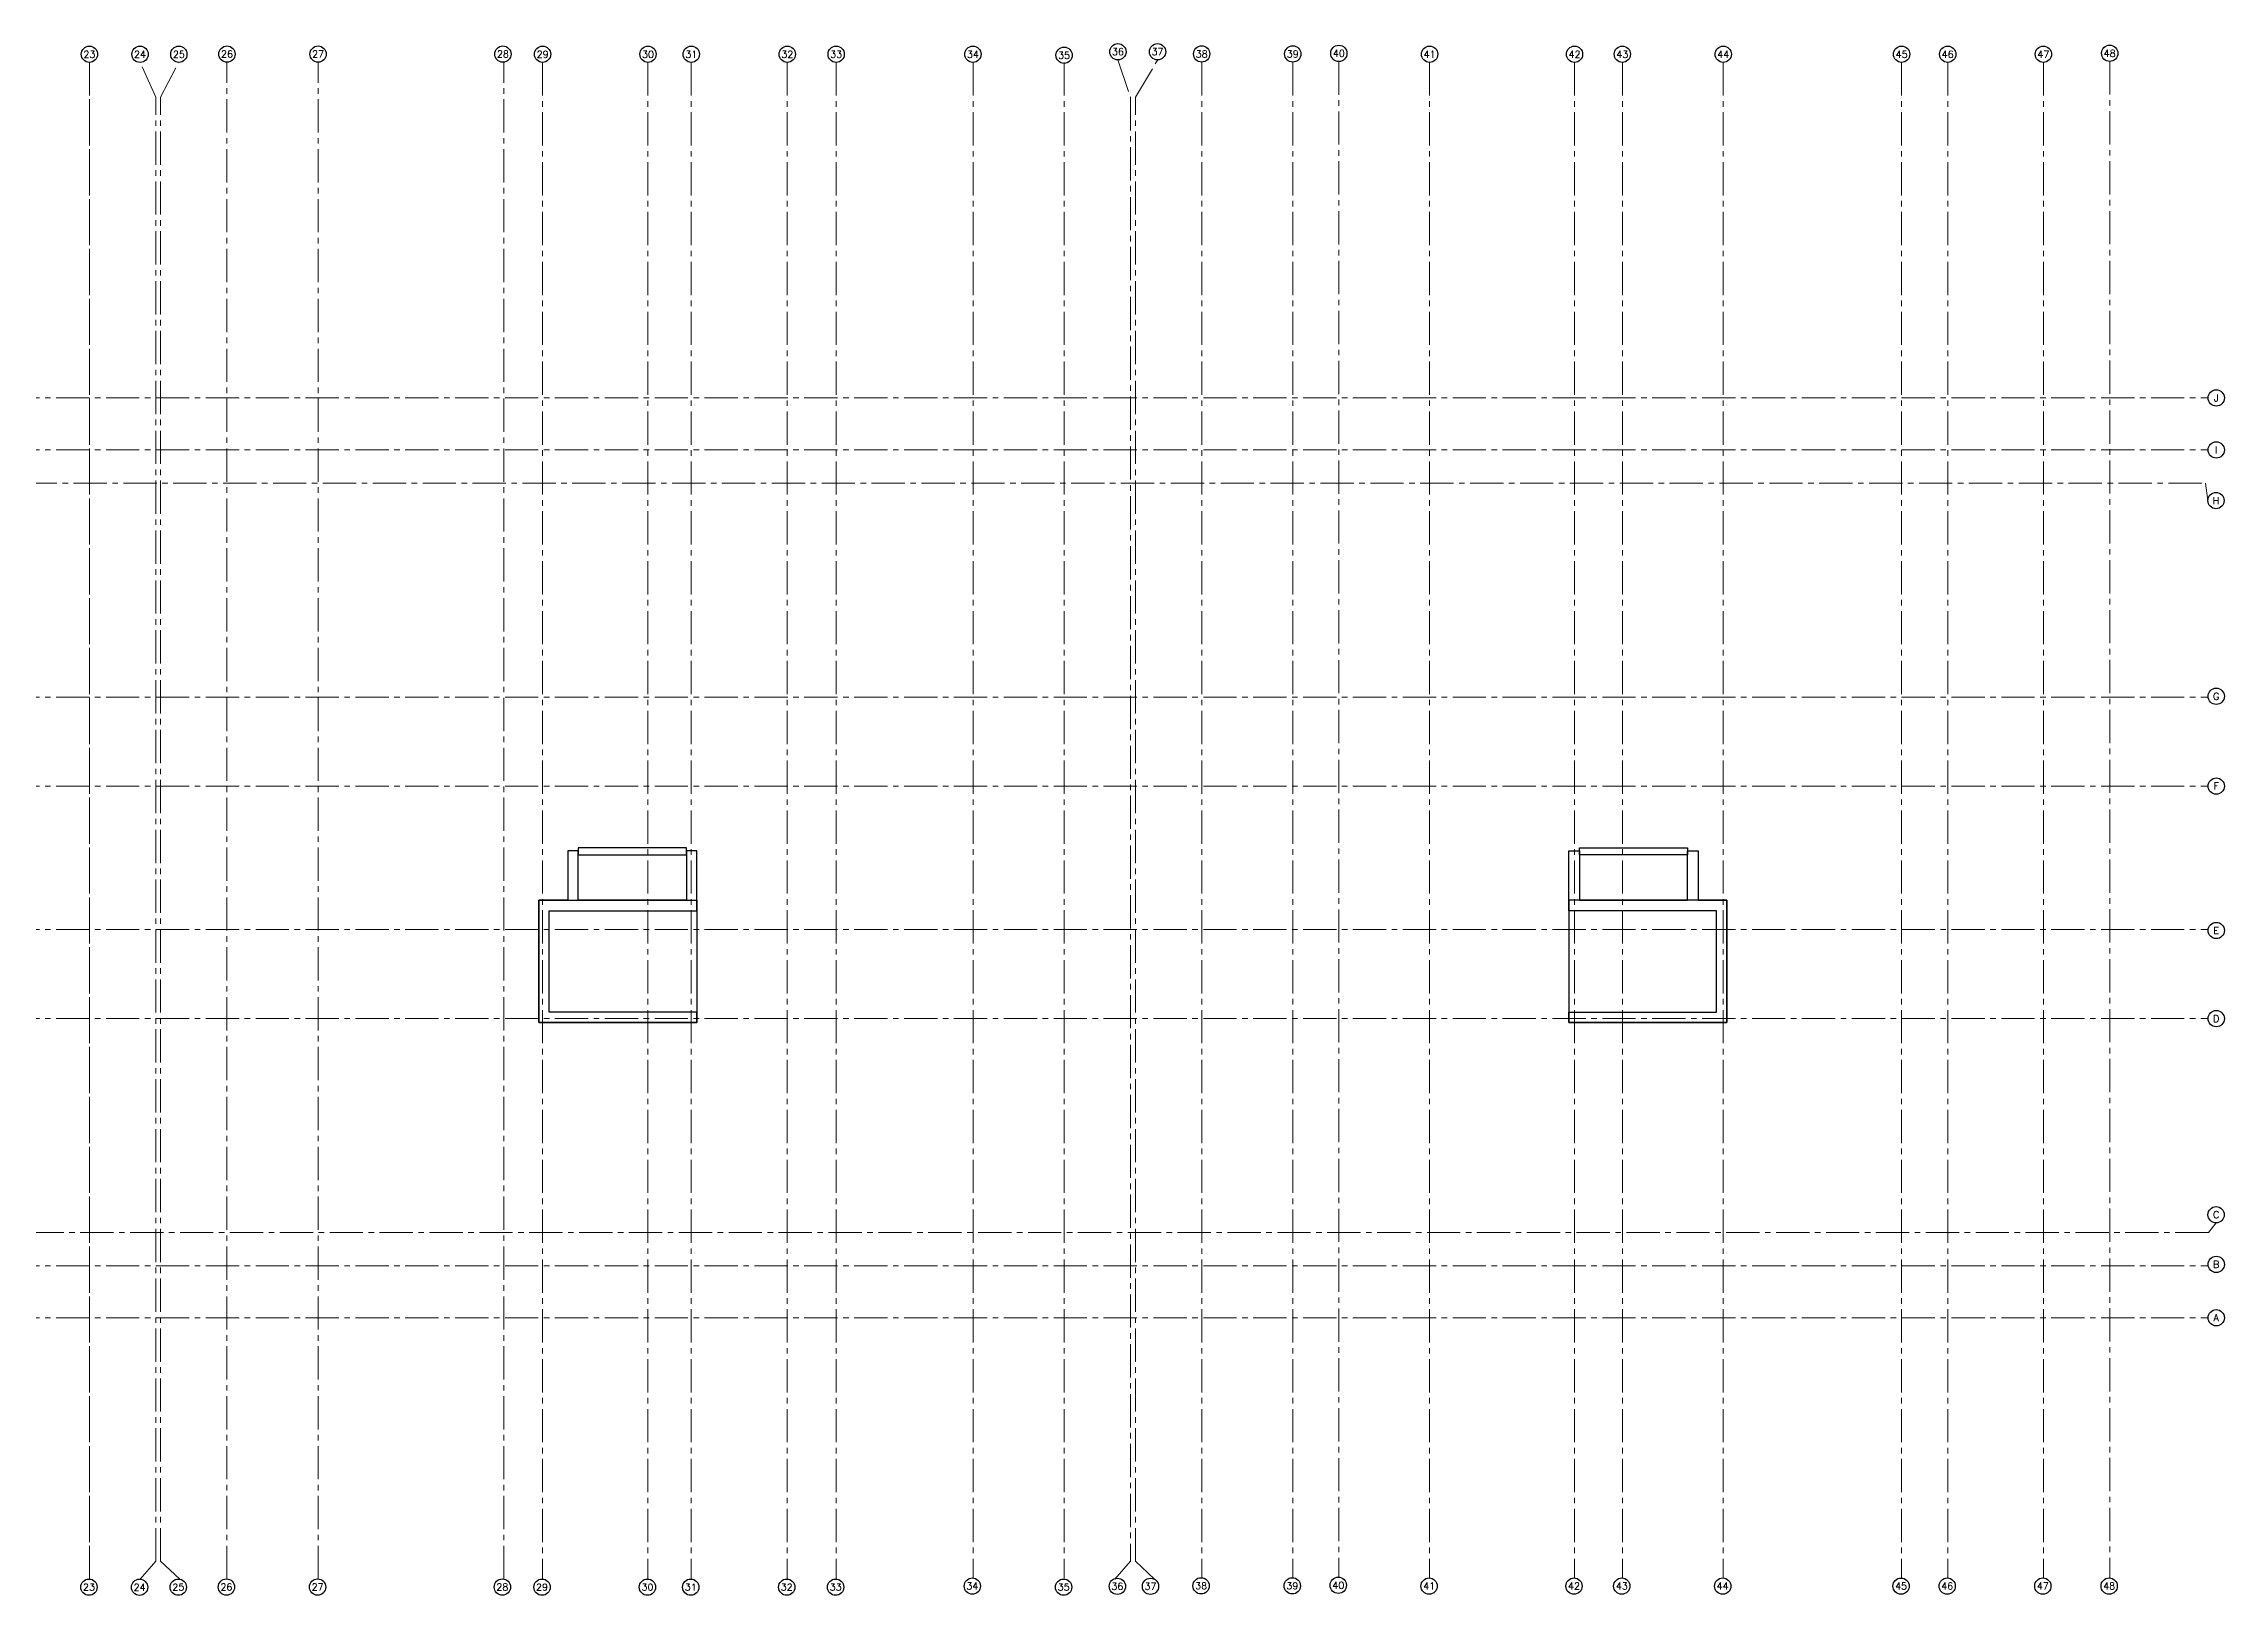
# Model space of a CAD drawing. Header units: metres. Extents: x -10 to 115, y -8 to 36.
# Drawn here: x 52.6 to 115.1, y -8 to 36.5 of the extents above; entities that cross this region are included whole.
import ezdxf
from ezdxf.enums import TextEntityAlignment as Align

# ---------------------------------------------------------------- set-up
doc = ezdxf.new("R2010")
doc.units = ezdxf.units.M
doc.linetypes.add('CENTER2', pattern=[28.575, 19.05, -3.175, 3.175, -3.175])
for name, color, linetype in [('GRID', 1, 'CENTER2'), ('S-GRID-CIRC', 3, 'Continuous'), ('S-GRID-CIRC-TEXT', 3, 'Continuous'), ('ShearWall', 241, 'Continuous'), ('Slab', 3, 'Continuous'), ('Wall', 1, 'Continuous')]:
    doc.layers.add(name, color=color, linetype=linetype)
doc.layers.add('S-GRID-DIMS', color=2, linetype='Continuous', lineweight=0)
doc.styles.add('S-ROMANS', font='romans.shx', dxfattribs={"width": 0.75})

# ---------------------------------------------------------------- blocks, each defined once
blk = doc.blocks.new('S-GRID-CIRC')
at = {"layer": 'S-GRID-CIRC'}
blk.add_circle((0, 0), 0.35, dxfattribs=at)
at = {"layer": 'S-GRID-CIRC-TEXT', "color": 3, "style": 'S-ROMANS', "flags": 8}
blk.add_attdef('GRID-CIRC', text='', height=0.3, dxfattribs=at).set_placement((0, 0), align=Align.MIDDLE)

msp = doc.modelspace()

# ---------------------------------------------------------------- linework, layer by layer
at = {"layer": 'GRID', "lineweight": 0, "ltscale": 0.05}
for p, q in [((53.93, -7.482), (53.93, 35.963)), ((53.93, 35.963), (53.93, -7.453)), ((57.87, -7.482), (57.87, 35.963)), ((60.48, -7.482), (60.48, 35.963)), ((65.8, -7.482), (65.8, 35.963)), ((66.91, 35.963), (66.91, -7.482)), ((69.93, 35.963), (69.93, -7.482)), ((71.17, 35.963), (71.17, -7.482)), ((73.92, 35.963), (73.92, -7.482)), ((75.32, 35.963), (75.32, -7.482)), ((79.24, 35.963), (79.24, -7.453)), ((81.85, 35.963), (81.85, -7.453)), ((85.79, 35.963), (85.79, -7.453)), ((88.4, 35.963), (88.4, -7.453)), ((89.72, 35.988), (89.72, -7.427)), ((92.32, 35.963), (92.32, -7.453)), ((96.47, 35.963), (96.47, -7.453)), ((97.84, 35.963), (97.84, -7.453)), ((100.73, 35.963), (100.73, -7.453)), ((105.84, 35.963), (105.84, -7.453)), ((107.16, 35.963), (107.16, -7.453)), ((109.9, 35.963), (109.9, -7.453)), ((111.8, 35.991), (111.8, -7.453)), ((-9.888, 26.35), (114.619, 26.351)), ((-9.888, 24.86), (114.619, 24.861)), ((-9.888, 17.78), (114.619, 17.781)), ((-9.888, 15.23), (114.619, 15.231)), ((-9.888, 11.12), (114.619, 11.121)), ((-9.888, 8.57), (114.619, 8.571)), ((-9.888, 1.49), (114.619, 1.491)), ((-9.888, 0), (114.619, 0.001))]:
    msp.add_line(p, q, dxfattribs=at)
for points in [[(55.38, -7.484), (55.83, -6.974), (55.83, 34.963), (55.38, 35.961)], [(56.52, -7.484), (55.97, -6.974), (55.97, 34.963), (56.49, 35.963)], [(83.39, 36.033), (83.75, 34.963), (83.75, -6.974), (83.3, -7.484)], [(84.44, -7.484), (83.89, -6.974), (83.89, 34.963), (84.53, 36.033)], [(-9.89, 23.41), (-9.39, 23.91), (114.541, 23.911), (114.612, 23.411)], [(114.849, 2.718), (114.629, 2.441), (-9.38, 2.44), (-9.88, 2.94)]]:
    msp.add_lwpolyline(points, dxfattribs=at)
at = {"layer": 'ShearWall'}
for points in [[(66.802, 8.46), (71.33, 8.46), (71.33, 8.76), (67.099, 8.76), (67.102, 11.66), (71.33, 11.66), (71.33, 13.38), (71.03, 13.38), (71.03, 11.96), (67.93, 11.96), (67.93, 13.38), (67.63, 13.38), (67.63, 11.96), (66.802, 11.96)], [(100.838, 8.46), (96.31, 8.46), (96.31, 8.76), (100.541, 8.76), (100.538, 11.66), (96.31, 11.66), (96.31, 13.38), (96.61, 13.38), (96.61, 11.96), (99.71, 11.96), (99.71, 13.38), (100.01, 13.38), (100.01, 11.96), (100.838, 11.96)]]:
    msp.add_lwpolyline(points, close=True, dxfattribs=at)
at = {"layer": 'Slab'}
for points in [[(71.33, 8.46), (66.802, 8.46), (66.802, 11.96), (71.33, 11.96)], [(96.31, 8.46), (100.838, 8.46), (100.838, 11.96), (96.31, 11.96)]]:
    msp.add_lwpolyline(points, close=True, dxfattribs=at)
at = {"layer": 'Wall'}
for points in [[(71.03, 13.26), (71.03, 13.46), (67.93, 13.46), (67.93, 13.26)], [(96.61, 13.26), (96.61, 13.46), (99.71, 13.46), (99.71, 13.26)]]:
    msp.add_lwpolyline(points, close=True, dxfattribs=at)

# ---------------------------------------------------------------- block references
at = {"layer": 'S-GRID-CIRC'}
ref = msp.add_blockref('S-GRID-CIRC', (114.852, 26.351), dxfattribs=dict(at, xscale=0.667, yscale=0.667, zscale=0.667))
ref.add_attrib('GRID-CIRC', 'J', dxfattribs={"layer": 'S-GRID-CIRC-TEXT', "color": 3, "height": 0.2, "style": 'S-ROMANS'}).set_placement((114.852, 26.351), align=Align.MIDDLE)
ref = msp.add_blockref('S-GRID-CIRC', (114.852, 24.861), dxfattribs=dict(at, xscale=0.667, yscale=0.667, zscale=0.667))
ref.add_attrib('GRID-CIRC', 'I', dxfattribs={"layer": 'S-GRID-CIRC-TEXT', "color": 3, "height": 0.2, "style": 'S-ROMANS'}).set_placement((114.852, 24.861), align=Align.MIDDLE)
ref = msp.add_blockref('S-GRID-CIRC', (114.845, 23.411), dxfattribs=dict(at, xscale=0.667, yscale=0.667, zscale=0.667))
ref.add_attrib('GRID-CIRC', 'H', dxfattribs={"layer": 'S-GRID-CIRC-TEXT', "color": 3, "height": 0.2, "style": 'S-ROMANS'}).set_placement((114.845, 23.411), align=Align.MIDDLE)
ref = msp.add_blockref('S-GRID-CIRC', (114.851, 17.805), dxfattribs=dict(at, xscale=0.667, yscale=0.667, zscale=0.667))
ref.add_attrib('GRID-CIRC', 'G', dxfattribs={"layer": 'S-GRID-CIRC-TEXT', "color": 3, "height": 0.2, "style": 'S-ROMANS'}).set_placement((114.851, 17.805), align=Align.MIDDLE)
ref = msp.add_blockref('S-GRID-CIRC', (114.852, 15.231), dxfattribs=dict(at, xscale=0.667, yscale=0.667, zscale=0.667))
ref.add_attrib('GRID-CIRC', 'F', dxfattribs={"layer": 'S-GRID-CIRC-TEXT', "color": 3, "height": 0.2, "style": 'S-ROMANS'}).set_placement((114.852, 15.231), align=Align.MIDDLE)
ref = msp.add_blockref('S-GRID-CIRC', (114.852, 11.095), dxfattribs=dict(at, xscale=0.667, yscale=0.667, zscale=0.667))
ref.add_attrib('GRID-CIRC', 'E', dxfattribs={"layer": 'S-GRID-CIRC-TEXT', "color": 3, "height": 0.2, "style": 'S-ROMANS'}).set_placement((114.852, 11.095), align=Align.MIDDLE)
ref = msp.add_blockref('S-GRID-CIRC', (114.852, 8.571), dxfattribs=dict(at, xscale=0.667, yscale=0.667, zscale=0.667))
ref.add_attrib('GRID-CIRC', 'D', dxfattribs={"layer": 'S-GRID-CIRC-TEXT', "color": 3, "height": 0.2, "style": 'S-ROMANS'}).set_placement((114.852, 8.571), align=Align.MIDDLE)
ref = msp.add_blockref('S-GRID-CIRC', (114.849, 2.952), dxfattribs=dict(at, xscale=0.667, yscale=0.667, zscale=0.667))
ref.add_attrib('GRID-CIRC', 'C', dxfattribs={"layer": 'S-GRID-CIRC-TEXT', "color": 3, "height": 0.2, "style": 'S-ROMANS'}).set_placement((114.849, 2.952), align=Align.MIDDLE)
ref = msp.add_blockref('S-GRID-CIRC', (114.852, 1.531), dxfattribs=dict(at, xscale=0.667, yscale=0.667, zscale=0.667))
ref.add_attrib('GRID-CIRC', 'B', dxfattribs={"layer": 'S-GRID-CIRC-TEXT', "color": 3, "height": 0.2, "style": 'S-ROMANS'}).set_placement((114.852, 1.531), align=Align.MIDDLE)
ref = msp.add_blockref('S-GRID-CIRC', (114.852, 0.001), dxfattribs=dict(at, xscale=0.667, yscale=0.667, zscale=0.667))
ref.add_attrib('GRID-CIRC', 'A', dxfattribs={"layer": 'S-GRID-CIRC-TEXT', "color": 3, "height": 0.2, "style": 'S-ROMANS'}).set_placement((114.852, 0.001), align=Align.MIDDLE)
at = {"layer": 'S-GRID-DIMS', "ltscale": 20}
ref = msp.add_blockref('S-GRID-CIRC', (53.93, 36.196), dxfattribs=dict(at, xscale=0.667, yscale=0.667, zscale=0.667))
ref.add_attrib('GRID-CIRC', '23', dxfattribs={"layer": 'S-GRID-CIRC-TEXT', "color": 3, "height": 0.2001, "style": 'S-ROMANS'}).set_placement((53.93, 36.196), align=Align.MIDDLE)
ref = msp.add_blockref('S-GRID-CIRC', (55.38, 36.194), dxfattribs=dict(at, xscale=0.667, yscale=0.667, zscale=0.667))
ref.add_attrib('GRID-CIRC', '24', dxfattribs={"layer": 'S-GRID-CIRC-TEXT', "color": 3, "height": 0.2001, "style": 'S-ROMANS'}).set_placement((55.38, 36.194), align=Align.MIDDLE)
ref = msp.add_blockref('S-GRID-CIRC', (56.491, 36.196), dxfattribs=dict(at, xscale=0.667, yscale=0.667, zscale=0.667))
ref.add_attrib('GRID-CIRC', '25', dxfattribs={"layer": 'S-GRID-CIRC-TEXT', "color": 3, "height": 0.2001, "style": 'S-ROMANS'}).set_placement((56.491, 36.196), align=Align.MIDDLE)
ref = msp.add_blockref('S-GRID-CIRC', (57.87, 36.199), dxfattribs=dict(at, xscale=0.667, yscale=0.667, zscale=0.667))
ref.add_attrib('GRID-CIRC', '26', dxfattribs={"layer": 'S-GRID-CIRC-TEXT', "color": 3, "height": 0.2001, "style": 'S-ROMANS'}).set_placement((57.87, 36.199), align=Align.MIDDLE)
ref = msp.add_blockref('S-GRID-CIRC', (60.48, 36.199), dxfattribs=dict(at, xscale=0.667, yscale=0.667, zscale=0.667))
ref.add_attrib('GRID-CIRC', '27', dxfattribs={"layer": 'S-GRID-CIRC-TEXT', "color": 3, "height": 0.2001, "style": 'S-ROMANS'}).set_placement((60.48, 36.199), align=Align.MIDDLE)
ref = msp.add_blockref('S-GRID-CIRC', (65.773, 36.199), dxfattribs=dict(at, xscale=0.667, yscale=0.667, zscale=0.667))
ref.add_attrib('GRID-CIRC', '28', dxfattribs={"layer": 'S-GRID-CIRC-TEXT', "color": 3, "height": 0.2001, "style": 'S-ROMANS'}).set_placement((65.773, 36.199), align=Align.MIDDLE)
ref = msp.add_blockref('S-GRID-CIRC', (66.91, 36.196), dxfattribs=dict(at, xscale=0.667, yscale=0.667, zscale=0.667))
ref.add_attrib('GRID-CIRC', '29', dxfattribs={"layer": 'S-GRID-CIRC-TEXT', "color": 3, "height": 0.2001, "style": 'S-ROMANS'}).set_placement((66.91, 36.196), align=Align.MIDDLE)
ref = msp.add_blockref('S-GRID-CIRC', (69.93, 36.196), dxfattribs=dict(at, xscale=0.667, yscale=0.667, zscale=0.667))
ref.add_attrib('GRID-CIRC', '30', dxfattribs={"layer": 'S-GRID-CIRC-TEXT', "color": 3, "height": 0.2001, "style": 'S-ROMANS'}).set_placement((69.93, 36.196), align=Align.MIDDLE)
ref = msp.add_blockref('S-GRID-CIRC', (71.17, 36.196), dxfattribs=dict(at, xscale=0.667, yscale=0.667, zscale=0.667))
ref.add_attrib('GRID-CIRC', '31', dxfattribs={"layer": 'S-GRID-CIRC-TEXT', "color": 3, "height": 0.2001, "style": 'S-ROMANS'}).set_placement((71.17, 36.196), align=Align.MIDDLE)
ref = msp.add_blockref('S-GRID-CIRC', (73.92, 36.196), dxfattribs=dict(at, xscale=0.667, yscale=0.667, zscale=0.667))
ref.add_attrib('GRID-CIRC', '32', dxfattribs={"layer": 'S-GRID-CIRC-TEXT', "color": 3, "height": 0.2001, "style": 'S-ROMANS'}).set_placement((73.92, 36.196), align=Align.MIDDLE)
ref = msp.add_blockref('S-GRID-CIRC', (75.32, 36.196), dxfattribs=dict(at, xscale=0.667, yscale=0.667, zscale=0.667))
ref.add_attrib('GRID-CIRC', '33', dxfattribs={"layer": 'S-GRID-CIRC-TEXT', "color": 3, "height": 0.2001, "style": 'S-ROMANS'}).set_placement((75.32, 36.196), align=Align.MIDDLE)
ref = msp.add_blockref('S-GRID-CIRC', (79.236, 36.196), dxfattribs=dict(at, xscale=0.667, yscale=0.667, zscale=0.667))
ref.add_attrib('GRID-CIRC', '34', dxfattribs={"layer": 'S-GRID-CIRC-TEXT', "color": 3, "height": 0.2001, "style": 'S-ROMANS'}).set_placement((79.236, 36.196), align=Align.MIDDLE)
ref = msp.add_blockref('S-GRID-CIRC', (81.85, 36.167), dxfattribs=dict(at, xscale=0.667, yscale=0.667, zscale=0.667))
ref.add_attrib('GRID-CIRC', '35', dxfattribs={"layer": 'S-GRID-CIRC-TEXT', "color": 3, "height": 0.2001, "style": 'S-ROMANS'}).set_placement((81.85, 36.167), align=Align.MIDDLE)
ref = msp.add_blockref('S-GRID-CIRC', (83.39, 36.266), dxfattribs=dict(at, xscale=0.667, yscale=0.667, zscale=0.667))
ref.add_attrib('GRID-CIRC', '36', dxfattribs={"layer": 'S-GRID-CIRC-TEXT', "color": 3, "height": 0.2001, "style": 'S-ROMANS'}).set_placement((83.39, 36.266), align=Align.MIDDLE)
ref = msp.add_blockref('S-GRID-CIRC', (84.526, 36.266), dxfattribs=dict(at, xscale=0.667, yscale=0.667, zscale=0.667))
ref.add_attrib('GRID-CIRC', '37', dxfattribs={"layer": 'S-GRID-CIRC-TEXT', "color": 3, "height": 0.2001, "style": 'S-ROMANS'}).set_placement((84.526, 36.266), align=Align.MIDDLE)
ref = msp.add_blockref('S-GRID-CIRC', (85.79, 36.204), dxfattribs=dict(at, xscale=0.667, yscale=0.667, zscale=0.667))
ref.add_attrib('GRID-CIRC', '38', dxfattribs={"layer": 'S-GRID-CIRC-TEXT', "color": 3, "height": 0.2001, "style": 'S-ROMANS'}).set_placement((85.79, 36.204), align=Align.MIDDLE)
ref = msp.add_blockref('S-GRID-CIRC', (88.4, 36.204), dxfattribs=dict(at, xscale=0.667, yscale=0.667, zscale=0.667))
ref.add_attrib('GRID-CIRC', '39', dxfattribs={"layer": 'S-GRID-CIRC-TEXT', "color": 3, "height": 0.2001, "style": 'S-ROMANS'}).set_placement((88.4, 36.204), align=Align.MIDDLE)
ref = msp.add_blockref('S-GRID-CIRC', (89.719, 36.221), dxfattribs=dict(at, xscale=0.667, yscale=0.667, zscale=0.667))
ref.add_attrib('GRID-CIRC', '40', dxfattribs={"layer": 'S-GRID-CIRC-TEXT', "color": 3, "height": 0.2001, "style": 'S-ROMANS'}).set_placement((89.719, 36.221), align=Align.MIDDLE)
ref = msp.add_blockref('S-GRID-CIRC', (92.32, 36.196), dxfattribs=dict(at, xscale=0.667, yscale=0.667, zscale=0.667))
ref.add_attrib('GRID-CIRC', '41', dxfattribs={"layer": 'S-GRID-CIRC-TEXT', "color": 3, "height": 0.2001, "style": 'S-ROMANS'}).set_placement((92.32, 36.196), align=Align.MIDDLE)
ref = msp.add_blockref('S-GRID-CIRC', (96.47, 36.196), dxfattribs=dict(at, xscale=0.667, yscale=0.667, zscale=0.667))
ref.add_attrib('GRID-CIRC', '42', dxfattribs={"layer": 'S-GRID-CIRC-TEXT', "color": 3, "height": 0.2001, "style": 'S-ROMANS'}).set_placement((96.47, 36.196), align=Align.MIDDLE)
ref = msp.add_blockref('S-GRID-CIRC', (97.84, 36.196), dxfattribs=dict(at, xscale=0.667, yscale=0.667, zscale=0.667))
ref.add_attrib('GRID-CIRC', '43', dxfattribs={"layer": 'S-GRID-CIRC-TEXT', "color": 3, "height": 0.2001, "style": 'S-ROMANS'}).set_placement((97.84, 36.196), align=Align.MIDDLE)
ref = msp.add_blockref('S-GRID-CIRC', (100.73, 36.196), dxfattribs=dict(at, xscale=0.667, yscale=0.667, zscale=0.667))
ref.add_attrib('GRID-CIRC', '44', dxfattribs={"layer": 'S-GRID-CIRC-TEXT', "color": 3, "height": 0.2001, "style": 'S-ROMANS'}).set_placement((100.73, 36.196), align=Align.MIDDLE)
ref = msp.add_blockref('S-GRID-CIRC', (105.84, 36.196), dxfattribs=dict(at, xscale=0.667, yscale=0.667, zscale=0.667))
ref.add_attrib('GRID-CIRC', '45', dxfattribs={"layer": 'S-GRID-CIRC-TEXT', "color": 3, "height": 0.2001, "style": 'S-ROMANS'}).set_placement((105.84, 36.196), align=Align.MIDDLE)
ref = msp.add_blockref('S-GRID-CIRC', (107.16, 36.196), dxfattribs=dict(at, xscale=0.667, yscale=0.667, zscale=0.667))
ref.add_attrib('GRID-CIRC', '46', dxfattribs={"layer": 'S-GRID-CIRC-TEXT', "color": 3, "height": 0.2001, "style": 'S-ROMANS'}).set_placement((107.16, 36.196), align=Align.MIDDLE)
ref = msp.add_blockref('S-GRID-CIRC', (109.9, 36.196), dxfattribs=dict(at, xscale=0.667, yscale=0.667, zscale=0.667))
ref.add_attrib('GRID-CIRC', '47', dxfattribs={"layer": 'S-GRID-CIRC-TEXT', "color": 3, "height": 0.2001, "style": 'S-ROMANS'}).set_placement((109.9, 36.196), align=Align.MIDDLE)
ref = msp.add_blockref('S-GRID-CIRC', (111.8, 36.224), dxfattribs=dict(at, xscale=0.667, yscale=0.667, zscale=0.667))
ref.add_attrib('GRID-CIRC', '48', dxfattribs={"layer": 'S-GRID-CIRC-TEXT', "color": 3, "height": 0.2001, "style": 'S-ROMANS'}).set_placement((111.8, 36.224), align=Align.MIDDLE)
ref = msp.add_blockref('S-GRID-CIRC', (53.915, -7.715), dxfattribs=dict(at, xscale=0.667, yscale=0.667, zscale=0.667))
ref.add_attrib('GRID-CIRC', '23', dxfattribs={"layer": 'S-GRID-CIRC-TEXT', "color": 3, "height": 0.2001, "style": 'S-ROMANS'}).set_placement((53.915, -7.715), align=Align.MIDDLE)
ref = msp.add_blockref('S-GRID-CIRC', (55.365, -7.717), dxfattribs=dict(at, xscale=0.667, yscale=0.667, zscale=0.667))
ref.add_attrib('GRID-CIRC', '24', dxfattribs={"layer": 'S-GRID-CIRC-TEXT', "color": 3, "height": 0.2001, "style": 'S-ROMANS'}).set_placement((55.365, -7.717), align=Align.MIDDLE)
ref = msp.add_blockref('S-GRID-CIRC', (56.476, -7.715), dxfattribs=dict(at, xscale=0.667, yscale=0.667, zscale=0.667))
ref.add_attrib('GRID-CIRC', '25', dxfattribs={"layer": 'S-GRID-CIRC-TEXT', "color": 3, "height": 0.2001, "style": 'S-ROMANS'}).set_placement((56.476, -7.715), align=Align.MIDDLE)
ref = msp.add_blockref('S-GRID-CIRC', (57.855, -7.712), dxfattribs=dict(at, xscale=0.667, yscale=0.667, zscale=0.667))
ref.add_attrib('GRID-CIRC', '26', dxfattribs={"layer": 'S-GRID-CIRC-TEXT', "color": 3, "height": 0.2001, "style": 'S-ROMANS'}).set_placement((57.855, -7.712), align=Align.MIDDLE)
ref = msp.add_blockref('S-GRID-CIRC', (60.465, -7.712), dxfattribs=dict(at, xscale=0.667, yscale=0.667, zscale=0.667))
ref.add_attrib('GRID-CIRC', '27', dxfattribs={"layer": 'S-GRID-CIRC-TEXT', "color": 3, "height": 0.2001, "style": 'S-ROMANS'}).set_placement((60.465, -7.712), align=Align.MIDDLE)
ref = msp.add_blockref('S-GRID-CIRC', (65.758, -7.712), dxfattribs=dict(at, xscale=0.667, yscale=0.667, zscale=0.667))
ref.add_attrib('GRID-CIRC', '28', dxfattribs={"layer": 'S-GRID-CIRC-TEXT', "color": 3, "height": 0.2001, "style": 'S-ROMANS'}).set_placement((65.758, -7.712), align=Align.MIDDLE)
ref = msp.add_blockref('S-GRID-CIRC', (66.895, -7.715), dxfattribs=dict(at, xscale=0.667, yscale=0.667, zscale=0.667))
ref.add_attrib('GRID-CIRC', '29', dxfattribs={"layer": 'S-GRID-CIRC-TEXT', "color": 3, "height": 0.2001, "style": 'S-ROMANS'}).set_placement((66.895, -7.715), align=Align.MIDDLE)
ref = msp.add_blockref('S-GRID-CIRC', (69.915, -7.715), dxfattribs=dict(at, xscale=0.667, yscale=0.667, zscale=0.667))
ref.add_attrib('GRID-CIRC', '30', dxfattribs={"layer": 'S-GRID-CIRC-TEXT', "color": 3, "height": 0.2001, "style": 'S-ROMANS'}).set_placement((69.915, -7.715), align=Align.MIDDLE)
ref = msp.add_blockref('S-GRID-CIRC', (71.155, -7.715), dxfattribs=dict(at, xscale=0.667, yscale=0.667, zscale=0.667))
ref.add_attrib('GRID-CIRC', '31', dxfattribs={"layer": 'S-GRID-CIRC-TEXT', "color": 3, "height": 0.2001, "style": 'S-ROMANS'}).set_placement((71.155, -7.715), align=Align.MIDDLE)
ref = msp.add_blockref('S-GRID-CIRC', (73.905, -7.715), dxfattribs=dict(at, xscale=0.667, yscale=0.667, zscale=0.667))
ref.add_attrib('GRID-CIRC', '32', dxfattribs={"layer": 'S-GRID-CIRC-TEXT', "color": 3, "height": 0.2001, "style": 'S-ROMANS'}).set_placement((73.905, -7.715), align=Align.MIDDLE)
ref = msp.add_blockref('S-GRID-CIRC', (75.305, -7.715), dxfattribs=dict(at, xscale=0.667, yscale=0.667, zscale=0.667))
ref.add_attrib('GRID-CIRC', '33', dxfattribs={"layer": 'S-GRID-CIRC-TEXT', "color": 3, "height": 0.2001, "style": 'S-ROMANS'}).set_placement((75.305, -7.715), align=Align.MIDDLE)
ref = msp.add_blockref('S-GRID-CIRC', (79.221, -7.685), dxfattribs=dict(at, xscale=0.667, yscale=0.667, zscale=0.667))
ref.add_attrib('GRID-CIRC', '34', dxfattribs={"layer": 'S-GRID-CIRC-TEXT', "color": 3, "height": 0.2001, "style": 'S-ROMANS'}).set_placement((79.221, -7.685), align=Align.MIDDLE)
ref = msp.add_blockref('S-GRID-CIRC', (81.835, -7.715), dxfattribs=dict(at, xscale=0.667, yscale=0.667, zscale=0.667))
ref.add_attrib('GRID-CIRC', '35', dxfattribs={"layer": 'S-GRID-CIRC-TEXT', "color": 3, "height": 0.2001, "style": 'S-ROMANS'}).set_placement((81.835, -7.715), align=Align.MIDDLE)
ref = msp.add_blockref('S-GRID-CIRC', (83.375, -7.691), dxfattribs=dict(at, xscale=0.667, yscale=0.667, zscale=0.667))
ref.add_attrib('GRID-CIRC', '36', dxfattribs={"layer": 'S-GRID-CIRC-TEXT', "color": 3, "height": 0.2001, "style": 'S-ROMANS'}).set_placement((83.375, -7.691), align=Align.MIDDLE)
ref = msp.add_blockref('S-GRID-CIRC', (84.324, -7.691), dxfattribs=dict(at, xscale=0.667, yscale=0.667, zscale=0.667))
ref.add_attrib('GRID-CIRC', '37', dxfattribs={"layer": 'S-GRID-CIRC-TEXT', "color": 3, "height": 0.2001, "style": 'S-ROMANS'}).set_placement((84.324, -7.691), align=Align.MIDDLE)
ref = msp.add_blockref('S-GRID-CIRC', (85.775, -7.677), dxfattribs=dict(at, xscale=0.667, yscale=0.667, zscale=0.667))
ref.add_attrib('GRID-CIRC', '38', dxfattribs={"layer": 'S-GRID-CIRC-TEXT', "color": 3, "height": 0.2001, "style": 'S-ROMANS'}).set_placement((85.775, -7.677), align=Align.MIDDLE)
ref = msp.add_blockref('S-GRID-CIRC', (88.385, -7.677), dxfattribs=dict(at, xscale=0.667, yscale=0.667, zscale=0.667))
ref.add_attrib('GRID-CIRC', '39', dxfattribs={"layer": 'S-GRID-CIRC-TEXT', "color": 3, "height": 0.2001, "style": 'S-ROMANS'}).set_placement((88.385, -7.677), align=Align.MIDDLE)
ref = msp.add_blockref('S-GRID-CIRC', (89.704, -7.66), dxfattribs=dict(at, xscale=0.667, yscale=0.667, zscale=0.667))
ref.add_attrib('GRID-CIRC', '40', dxfattribs={"layer": 'S-GRID-CIRC-TEXT', "color": 3, "height": 0.2001, "style": 'S-ROMANS'}).set_placement((89.704, -7.66), align=Align.MIDDLE)
ref = msp.add_blockref('S-GRID-CIRC', (92.305, -7.685), dxfattribs=dict(at, xscale=0.667, yscale=0.667, zscale=0.667))
ref.add_attrib('GRID-CIRC', '41', dxfattribs={"layer": 'S-GRID-CIRC-TEXT', "color": 3, "height": 0.2001, "style": 'S-ROMANS'}).set_placement((92.305, -7.685), align=Align.MIDDLE)
ref = msp.add_blockref('S-GRID-CIRC', (96.455, -7.685), dxfattribs=dict(at, xscale=0.667, yscale=0.667, zscale=0.667))
ref.add_attrib('GRID-CIRC', '42', dxfattribs={"layer": 'S-GRID-CIRC-TEXT', "color": 3, "height": 0.2001, "style": 'S-ROMANS'}).set_placement((96.455, -7.685), align=Align.MIDDLE)
ref = msp.add_blockref('S-GRID-CIRC', (97.825, -7.685), dxfattribs=dict(at, xscale=0.667, yscale=0.667, zscale=0.667))
ref.add_attrib('GRID-CIRC', '43', dxfattribs={"layer": 'S-GRID-CIRC-TEXT', "color": 3, "height": 0.2001, "style": 'S-ROMANS'}).set_placement((97.825, -7.685), align=Align.MIDDLE)
ref = msp.add_blockref('S-GRID-CIRC', (100.715, -7.685), dxfattribs=dict(at, xscale=0.667, yscale=0.667, zscale=0.667))
ref.add_attrib('GRID-CIRC', '44', dxfattribs={"layer": 'S-GRID-CIRC-TEXT', "color": 3, "height": 0.2001, "style": 'S-ROMANS'}).set_placement((100.715, -7.685), align=Align.MIDDLE)
ref = msp.add_blockref('S-GRID-CIRC', (105.825, -7.686), dxfattribs=dict(at, xscale=0.667, yscale=0.667, zscale=0.667))
ref.add_attrib('GRID-CIRC', '45', dxfattribs={"layer": 'S-GRID-CIRC-TEXT', "color": 3, "height": 0.2001, "style": 'S-ROMANS'}).set_placement((105.825, -7.686), align=Align.MIDDLE)
ref = msp.add_blockref('S-GRID-CIRC', (107.145, -7.685), dxfattribs=dict(at, xscale=0.667, yscale=0.667, zscale=0.667))
ref.add_attrib('GRID-CIRC', '46', dxfattribs={"layer": 'S-GRID-CIRC-TEXT', "color": 3, "height": 0.2001, "style": 'S-ROMANS'}).set_placement((107.145, -7.685), align=Align.MIDDLE)
ref = msp.add_blockref('S-GRID-CIRC', (109.885, -7.685), dxfattribs=dict(at, xscale=0.667, yscale=0.667, zscale=0.667))
ref.add_attrib('GRID-CIRC', '47', dxfattribs={"layer": 'S-GRID-CIRC-TEXT', "color": 3, "height": 0.2001, "style": 'S-ROMANS'}).set_placement((109.885, -7.685), align=Align.MIDDLE)
ref = msp.add_blockref('S-GRID-CIRC', (111.785, -7.685), dxfattribs=dict(at, xscale=0.667, yscale=0.667, zscale=0.667))
ref.add_attrib('GRID-CIRC', '48', dxfattribs={"layer": 'S-GRID-CIRC-TEXT', "color": 3, "height": 0.2001, "style": 'S-ROMANS'}).set_placement((111.785, -7.685), align=Align.MIDDLE)

doc.saveas('drawing.dxf')
